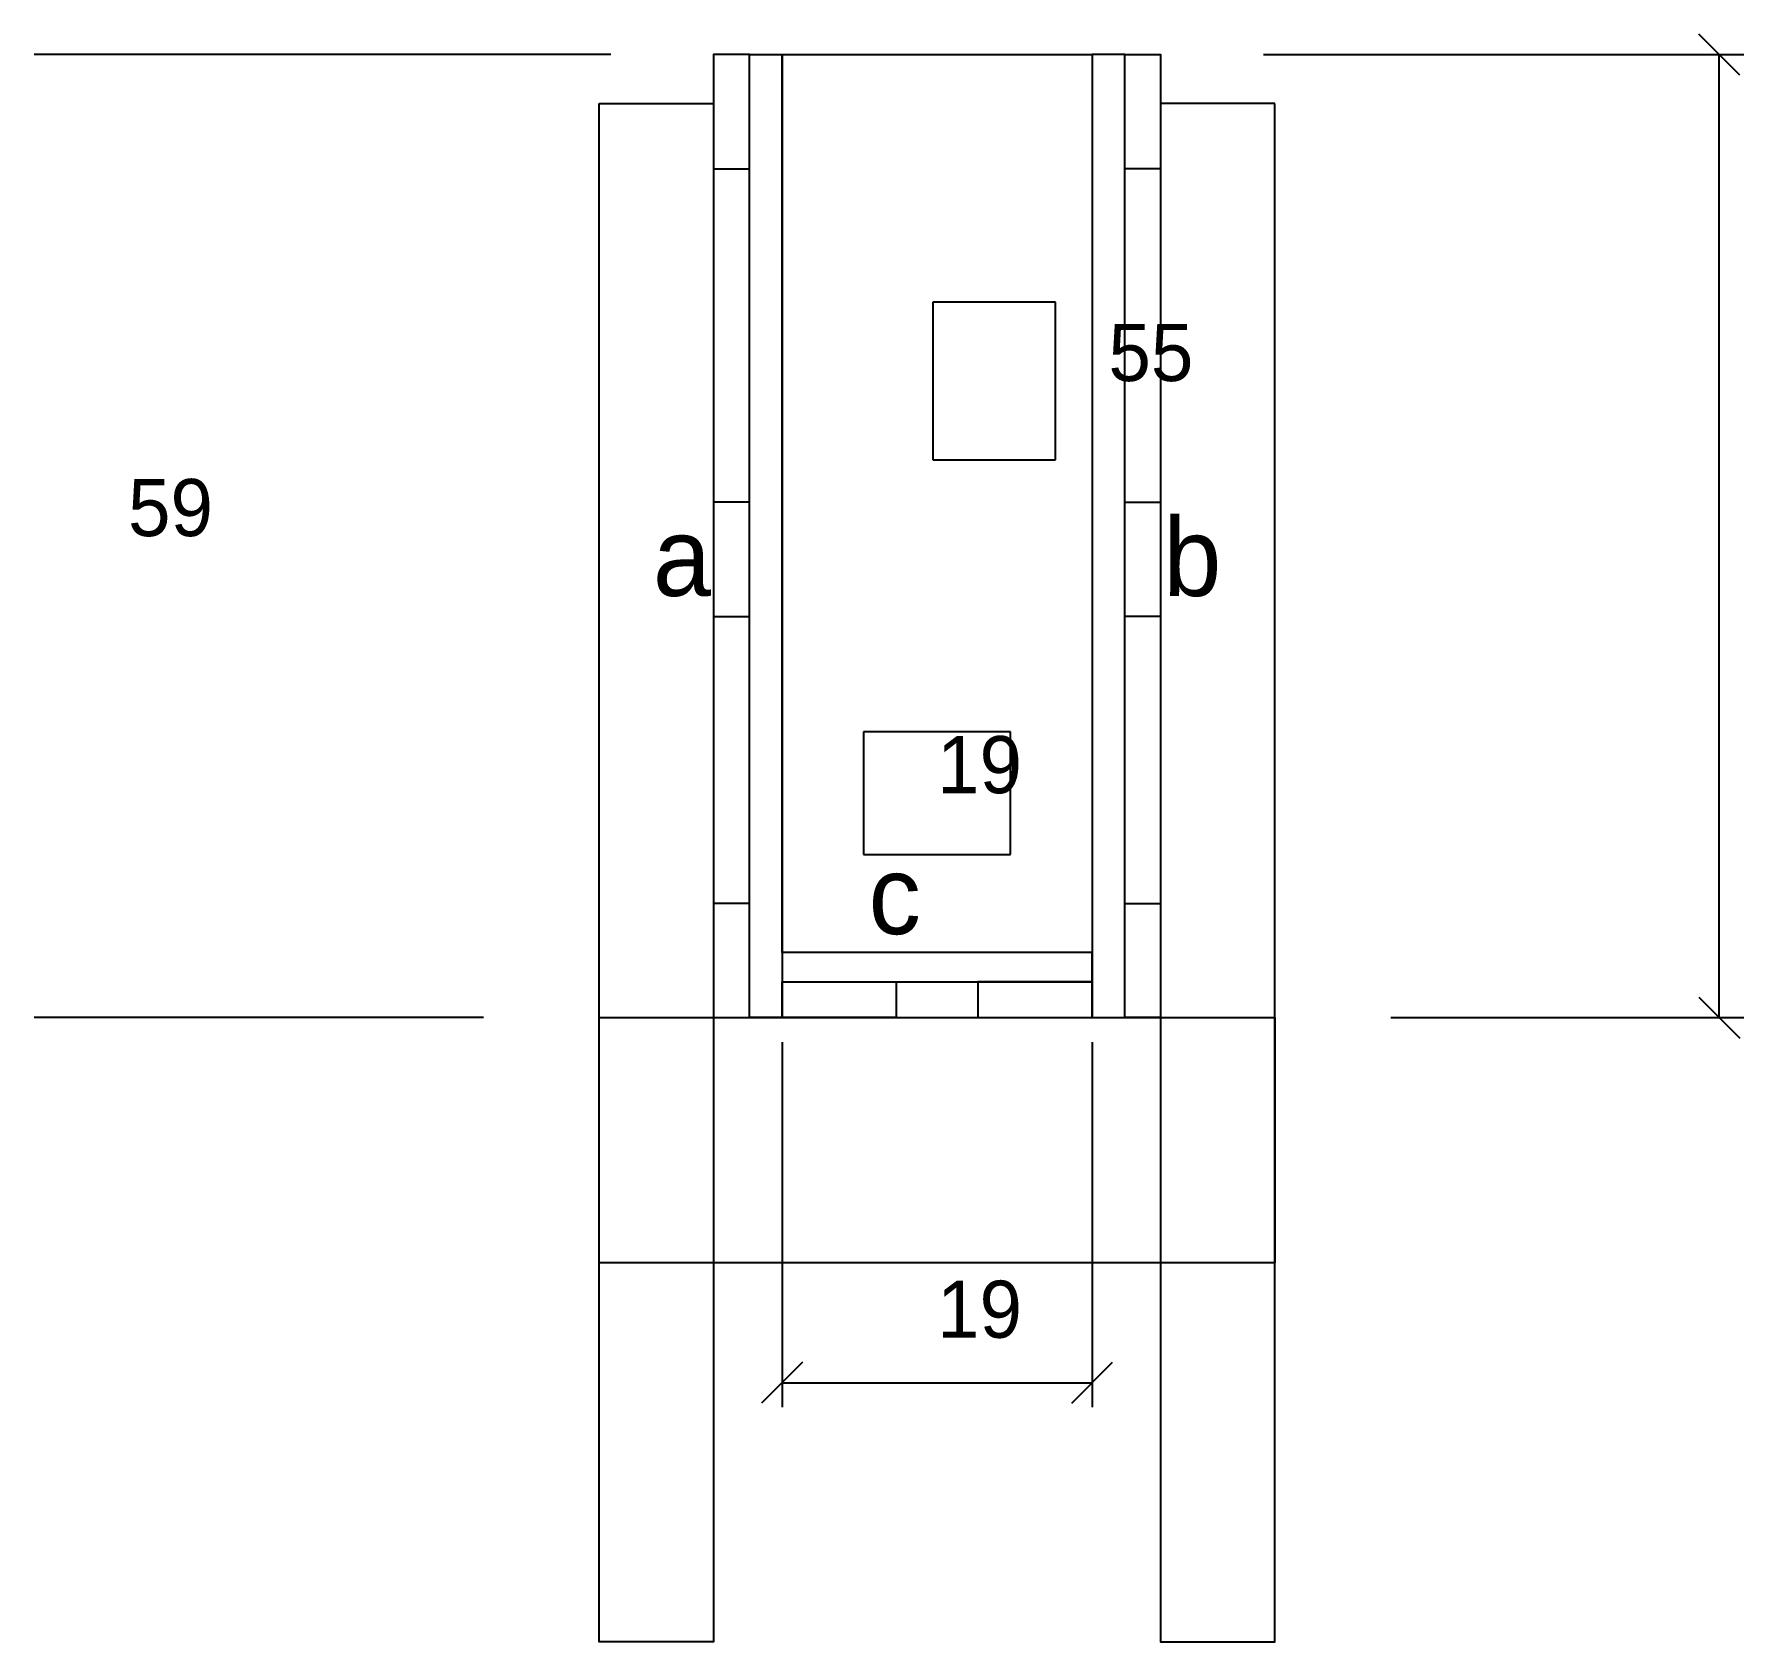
# Model space of a CAD drawing. Extents: x -26 to 183, y -252 to -55.
import ezdxf

# ---------------------------------------------------------------- set-up
doc = ezdxf.new("R2010")
doc.units = 0
for name, color, linetype in [('CONCRETO', 251, 'Continuous'), ('COTA', 241, 'Continuous'), ('Cota Seção (2x)', 241, 'Continuous'), ('detalhes', 7, 'Continuous'), ('Madeira', 126, 'Continuous'), ('Painéis', 200, 'Continuous'), ('SARR_3.5x7', 81, 'Continuous')]:
    doc.layers.add(name, color=color, linetype=linetype)

msp = doc.modelspace()

# ---------------------------------------------------------------- linework, layer by layer
at = {"layer": 'CONCRETO', "color": 251}
msp.add_lwpolyline([(65.5, -57.25), (103.5, -57.25), (103.5, -85.25), (103.5, -167.25), (65.5, -167.25), (65.5, -57.25)], dxfattribs=at)
at = {"layer": 'COTA', "color": 4}
for p, q in [((44.5, -57.25), (-26.157, -57.25)), ((124.5, -57.25), (183.372, -57.25)), ((180.372, -175.25), (180.372, -57.25)), ((28.9, -175.25), (-26.157, -175.25)), ((140.1, -175.25), (183.372, -175.25)), ((65.5, -178.25), (65.5, -222.977)), ((103.5, -178.25), (103.5, -222.977)), ((65.5, -219.977), (103.5, -219.977))]:
    msp.add_line(p, q, dxfattribs=at)
at = {"layer": 'COTA'}
for points in [[(182.872, -59.75), (177.872, -54.75)], [(177.872, -172.75), (182.872, -177.75)], [(68, -217.477), (63, -222.477)], [(101, -222.477), (106, -217.477)]]:
    msp.add_lwpolyline(points, dxfattribs=at)
at = {"layer": 'Cota Seção (2x)', "color": 180}
for p, q in [((84, -87.583), (84, -106.917)), ((99, -87.583), (84, -87.583)), ((99, -106.917), (99, -87.583)), ((84, -106.917), (99, -106.917)), ((75.5, -140.25), (75.5, -155.25)), ((93.5, -140.25), (75.5, -140.25)), ((93.5, -155.25), (93.5, -140.25)), ((75.5, -155.25), (93.5, -155.25))]:
    msp.add_line(p, q, dxfattribs=at)
at = {"layer": 'Madeira', "color": 126}
for points in [[(57.1, -71.25), (61.5, -71.25), (61.5, -57.25), (57.1, -57.25), (57.1, -71.25)], [(111.9, -71.25), (107.5, -71.25), (107.5, -57.25), (111.9, -57.25), (111.9, -71.25)], [(57.1, -126.108), (61.5, -126.108), (61.5, -112.108), (57.1, -112.108), (57.1, -126.108)], [(111.9, -126.108), (107.5, -126.108), (107.5, -112.108), (111.9, -112.108), (111.9, -126.108)], [(57.1, -175.25), (61.5, -175.25), (61.5, -161.25), (57.1, -161.25), (57.1, -175.25)], [(111.9, -175.25), (107.5, -175.25), (107.5, -161.25), (111.9, -161.25), (111.9, -175.25)], [(65.5, -175.25), (65.5, -170.85), (79.5, -170.85), (79.5, -175.25), (65.5, -175.25)], [(103.5, -175.25), (103.5, -170.85), (89.5, -170.85), (89.5, -175.25), (103.5, -175.25)]]:
    msp.add_lwpolyline(points, dxfattribs=at)
at = {"layer": 'Painéis', "color": 200}
for points in [[(61.5, -57.25), (65.5, -57.25), (65.5, -175.25), (61.5, -175.25), (61.5, -57.25)], [(107.5, -57.25), (103.5, -57.25), (103.5, -175.25), (107.5, -175.25), (107.5, -57.25)], [(103.5, -170.85), (103.5, -167.25), (65.5, -167.25), (65.5, -170.85), (103.5, -170.85)]]:
    msp.add_lwpolyline(points, dxfattribs=at)
at = {"layer": 'SARR_3.5x7', "color": 81}
for points in [[(43.1, -63.25), (57.1, -63.25), (57.1, -251.728), (43.1, -251.728), (43.1, -63.25)], [(125.9, -63.25), (111.9, -63.25), (111.9, -251.728), (125.9, -251.728), (125.9, -63.25)], [(43.1, -175.25), (125.9, -175.25), (125.9, -205.308), (43.1, -205.308), (43.1, -175.25)]]:
    msp.add_lwpolyline(points, dxfattribs=at)

# ---------------------------------------------------------------- texts
at = {"layer": 'COTA', "color": 1}
for s, p in [('59', (-14.657, -116.25)), ('19', (84.5, -214.477))]:
    msp.add_text(s, height=7, dxfattribs=at).set_placement(p)
at = {"layer": 'Cota Seção (2x)', "color": 1}
for s, p in [('55', (105.5, -97.25)), ('19', (84.5, -147.75))]:
    msp.add_text(s, height=7, dxfattribs=at).set_placement(p)
at = {"layer": 'detalhes', "color": 4}
for s, p in [('b', (112.214, -123.59)), ('a', (49.671, -123.579)), ('c', (76.1, -165.014))]:
    msp.add_text(s, height=9.6, dxfattribs=at).set_placement(p)

doc.saveas('drawing.dxf')
